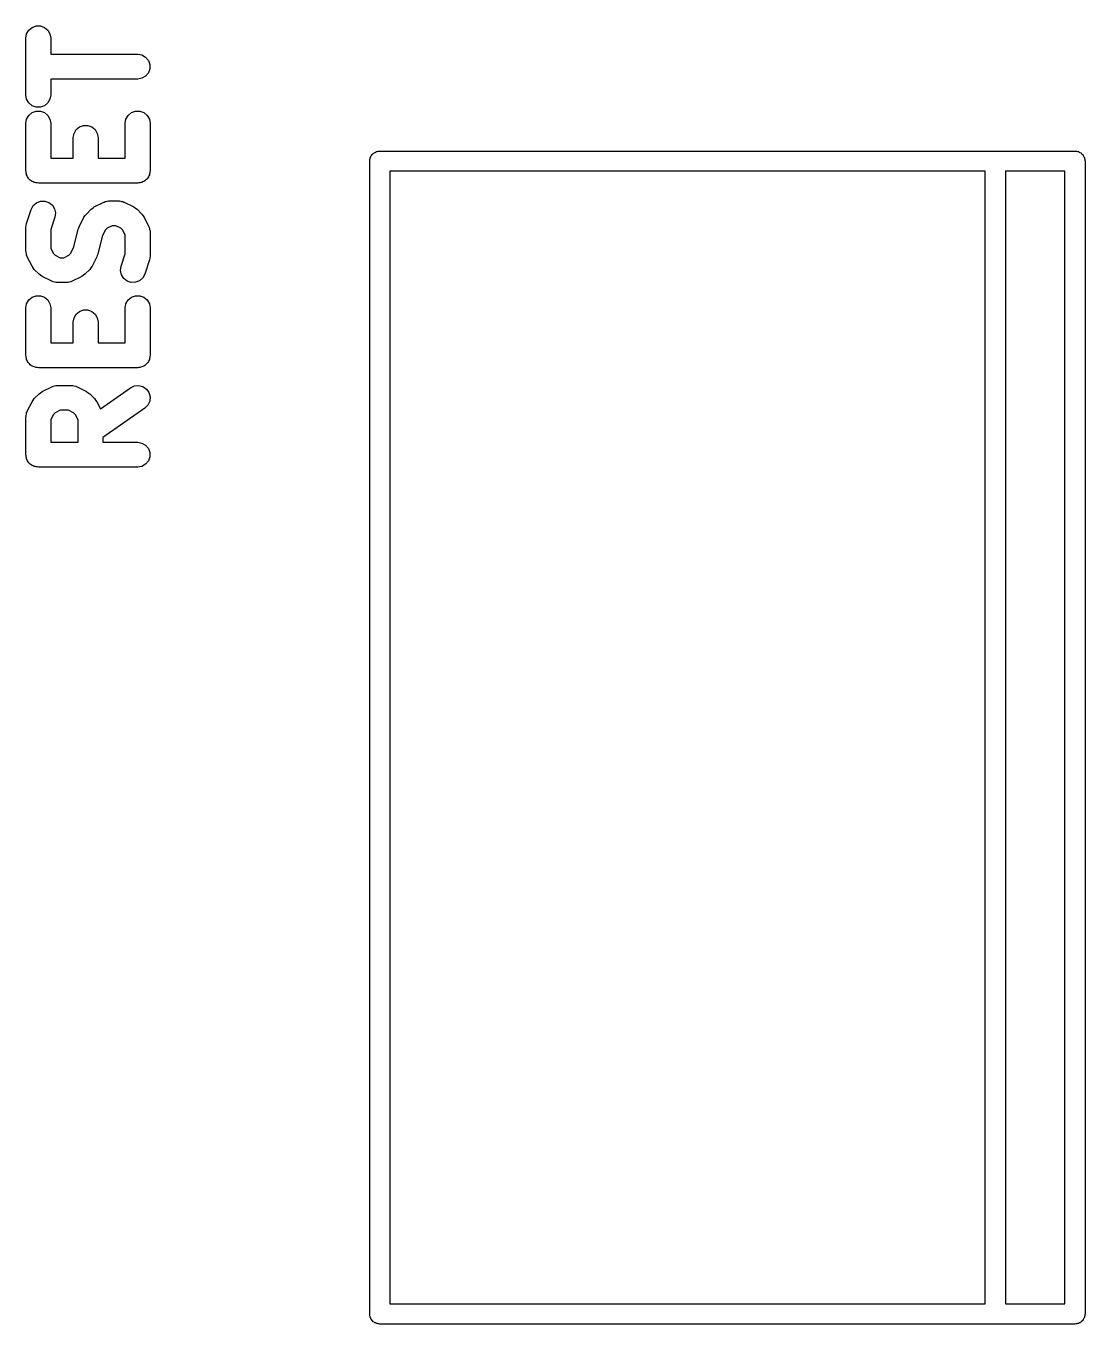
# Model space of a CAD drawing. Extents: x 142.1 to 238.7, y -137.2 to -60.7.
# Drawn here: x 227.93 to 238.59, y -88.42 to -75.36 of the extents above; entities that cross this region are included whole.
import ezdxf

# ---------------------------------------------------------------- set-up
doc = ezdxf.new("R2010")
doc.units = 0
doc.header["$MEASUREMENT"] = 0
doc.layers.add('BLACK', color=7, linetype='CONTINUOUS')

msp = doc.modelspace()

# ---------------------------------------------------------------- linework, layer by layer
at = {"layer": 'Black'}
for p, q in [((227.93, -75.4833), (227.937, -75.4406)), ((227.93, -76.0548), (227.93, -75.4833)), ((227.937, -75.4406), (227.959, -75.403)), ((227.959, -75.403), (227.992, -75.3751)), ((227.992, -75.3751), (228.033, -75.3602)), ((228.033, -75.3602), (228.076, -75.3602)), ((228.076, -75.3602), (228.117, -75.3751)), ((228.117, -75.3751), (228.151, -75.403)), ((228.151, -75.403), (228.172, -75.4406)), ((228.172, -75.4406), (228.18, -75.4833)), ((228.18, -75.4833), (228.18, -75.644)), ((228.18, -75.644), (229.055, -75.644)), ((229.055, -75.644), (229.098, -75.6516)), ((229.098, -75.6516), (229.135, -75.6733)), ((229.135, -75.6733), (229.163, -75.7065)), ((229.163, -75.7065), (229.178, -75.7473)), ((229.178, -75.7473), (229.178, -75.7908)), ((229.135, -75.8648), (229.098, -75.8865)), ((229.163, -75.8315), (229.135, -75.8648)), ((229.178, -75.7908), (229.163, -75.8315)), ((229.055, -75.894), (228.18, -75.894)), ((228.18, -75.894), (228.18, -76.0548)), ((229.098, -75.8865), (229.055, -75.894)), ((227.937, -76.0975), (227.93, -76.0548)), ((227.959, -76.1351), (227.937, -76.0975)), ((227.992, -76.163), (227.959, -76.1351)), ((228.151, -76.1351), (228.117, -76.163)), ((228.172, -76.0975), (228.151, -76.1351)), ((228.18, -76.0548), (228.172, -76.0975)), ((227.937, -76.2977), (227.959, -76.2601)), ((227.959, -76.2601), (227.992, -76.2322)), ((228.033, -76.1779), (227.992, -76.163)), ((227.992, -76.2322), (228.033, -76.2174)), ((228.076, -76.1779), (228.033, -76.1779)), ((228.033, -76.2174), (228.076, -76.2174)), ((228.117, -76.163), (228.076, -76.1779)), ((228.076, -76.2174), (228.117, -76.2322)), ((228.117, -76.2322), (228.151, -76.2601)), ((228.151, -76.2601), (228.172, -76.2977)), ((228.937, -76.2977), (228.959, -76.2601)), ((228.959, -76.2601), (228.992, -76.2322)), ((228.992, -76.2322), (229.033, -76.2174)), ((229.033, -76.2174), (229.076, -76.2174)), ((229.076, -76.2174), (229.117, -76.2322)), ((229.117, -76.2322), (229.151, -76.2601)), ((229.151, -76.2601), (229.172, -76.2977)), ((227.93, -76.3405), (227.937, -76.2977)), ((227.93, -76.8167), (227.93, -76.3405)), ((228.172, -76.2977), (228.18, -76.3405)), ((228.18, -76.3405), (228.18, -76.6917)), ((228.435, -76.403), (228.468, -76.3751)), ((228.468, -76.3751), (228.509, -76.3602)), ((228.509, -76.3602), (228.553, -76.3602)), ((228.553, -76.3602), (228.593, -76.3751)), ((228.593, -76.3751), (228.627, -76.403)), ((228.93, -76.3405), (228.937, -76.2977)), ((228.93, -76.6917), (228.93, -76.3405)), ((229.172, -76.2977), (229.18, -76.3405)), ((229.18, -76.3405), (229.18, -76.8167)), ((228.406, -76.4833), (228.414, -76.4406)), ((228.406, -76.6917), (228.406, -76.4833)), ((228.414, -76.4406), (228.435, -76.403)), ((228.627, -76.403), (228.648, -76.4406)), ((228.648, -76.4406), (228.656, -76.4833)), ((228.656, -76.4833), (228.656, -76.6917)), ((231.403, -76.6692), (231.409, -76.6624)), ((231.409, -76.6624), (231.414, -76.6547)), ((231.414, -76.6547), (231.42, -76.649)), ((231.42, -76.649), (231.426, -76.6422)), ((231.426, -76.6422), (231.434, -76.6377)), ((231.434, -76.6377), (231.441, -76.632)), ((231.441, -76.632), (231.449, -76.629)), ((231.449, -76.629), (231.457, -76.6245)), ((231.457, -76.6245), (231.465, -76.623)), ((231.465, -76.623), (231.474, -76.6199)), ((231.474, -76.6199), (231.483, -76.6199)), ((231.483, -76.6199), (231.491, -76.6184)), ((231.491, -76.6184), (237.689, -76.6184)), ((237.689, -76.6184), (238.489, -76.6184)), ((238.489, -76.6184), (238.498, -76.6199)), ((238.498, -76.6199), (238.507, -76.6199)), ((238.507, -76.6199), (238.515, -76.623)), ((238.515, -76.623), (238.524, -76.6245)), ((238.524, -76.6245), (238.532, -76.629)), ((238.532, -76.629), (238.54, -76.632)), ((238.54, -76.632), (238.547, -76.6377)), ((238.547, -76.6377), (238.554, -76.6422)), ((238.554, -76.6422), (238.56, -76.649)), ((238.56, -76.649), (238.567, -76.6547)), ((238.567, -76.6547), (238.571, -76.6624)), ((238.571, -76.6624), (238.577, -76.6692)), ((228.18, -76.6917), (228.406, -76.6917)), ((228.656, -76.6917), (228.93, -76.6917)), ((231.39, -76.72), (231.391, -76.7112)), ((231.39, -88.3187), (231.39, -76.72)), ((231.391, -76.7024), (231.394, -76.694)), ((231.391, -76.7112), (231.391, -76.7024)), ((231.394, -76.694), (231.396, -76.6853)), ((231.396, -76.6853), (231.4, -76.6776)), ((231.4, -76.6776), (231.403, -76.6692)), ((238.577, -76.6692), (238.58, -76.6776)), ((238.58, -76.6776), (238.585, -76.6853)), ((238.585, -76.6853), (238.586, -76.694)), ((238.586, -76.694), (238.589, -76.7024)), ((238.589, -76.7024), (238.589, -76.7112)), ((238.589, -76.7112), (238.591, -76.72)), ((238.591, -76.72), (238.591, -88.3187)), ((227.932, -76.8274), (227.93, -76.8167)), ((227.932, -76.8384), (227.932, -76.8274)), ((227.935, -76.8486), (227.932, -76.8384)), ((227.937, -76.8594), (227.935, -76.8486)), ((227.943, -76.8689), (227.937, -76.8594)), ((227.947, -76.8792), (227.943, -76.8689)), ((227.954, -76.8875), (227.947, -76.8792)), ((227.959, -76.897), (227.954, -76.8875)), ((227.967, -76.904), (227.959, -76.897)), ((227.974, -76.9124), (227.967, -76.904)), ((227.984, -76.9179), (227.974, -76.9124)), ((227.992, -76.9249), (227.984, -76.9179)), ((229.126, -76.9179), (229.117, -76.9249)), ((229.135, -76.9124), (229.126, -76.9179)), ((229.142, -76.904), (229.135, -76.9124)), ((229.151, -76.897), (229.142, -76.904)), ((229.156, -76.8875), (229.151, -76.897)), ((229.163, -76.8792), (229.156, -76.8875)), ((229.167, -76.8689), (229.163, -76.8792)), ((229.172, -76.8594), (229.167, -76.8689)), ((229.174, -76.8486), (229.172, -76.8594)), ((229.178, -76.8384), (229.174, -76.8486)), ((229.18, -76.8167), (229.178, -76.8274)), ((229.178, -76.8274), (229.178, -76.8384)), ((231.593, -76.8216), (231.593, -88.2171)), ((237.587, -76.8216), (231.593, -76.8216)), ((237.587, -88.2171), (237.587, -76.8216)), ((237.791, -76.8216), (237.791, -88.2171)), ((238.388, -76.8216), (237.791, -76.8216)), ((238.388, -88.2171), (238.388, -76.8216)), ((228.003, -76.9287), (227.992, -76.9249)), ((228.012, -76.9341), (228.003, -76.9287)), ((228.023, -76.936), (228.012, -76.9341)), ((228.033, -76.9398), (228.023, -76.936)), ((228.044, -76.9398), (228.033, -76.9398)), ((228.055, -76.9417), (228.044, -76.9398)), ((229.055, -76.9417), (228.055, -76.9417)), ((229.066, -76.9398), (229.055, -76.9417)), ((229.076, -76.9398), (229.066, -76.9398)), ((229.087, -76.936), (229.076, -76.9398)), ((229.098, -76.9341), (229.087, -76.936)), ((229.107, -76.9287), (229.098, -76.9341)), ((229.117, -76.9249), (229.107, -76.9287)), ((227.984, -77.2057), (228.004, -77.1675)), ((228.004, -77.1675), (228.037, -77.1387)), ((228.037, -77.1387), (228.077, -77.1228)), ((228.077, -77.1228), (228.121, -77.1216)), ((228.121, -77.1216), (228.162, -77.1353)), ((228.162, -77.1353), (228.196, -77.1623)), ((228.196, -77.1623), (228.219, -77.1993)), ((228.602, -77.193), (228.618, -77.1811)), ((228.618, -77.1811), (228.713, -77.1334)), ((228.713, -77.1334), (228.72, -77.1314)), ((228.72, -77.1314), (228.726, -77.1278)), ((228.726, -77.1278), (228.741, -77.1252)), ((228.741, -77.1252), (228.755, -77.1211)), ((228.755, -77.1211), (228.762, -77.1215)), ((228.762, -77.1215), (228.769, -77.1202)), ((228.769, -77.1202), (228.864, -77.1202)), ((228.864, -77.1202), (228.871, -77.1215)), ((228.871, -77.1215), (228.879, -77.1211)), ((228.879, -77.1211), (228.893, -77.1252)), ((228.893, -77.1252), (228.907, -77.1278)), ((228.907, -77.1278), (228.913, -77.1314)), ((228.913, -77.1314), (228.92, -77.1334)), ((228.92, -77.1334), (229.015, -77.1811)), ((229.015, -77.1811), (229.032, -77.193)), ((227.936, -77.3486), (227.984, -77.2057)), ((228.221, -77.2848), (228.18, -77.4084)), ((228.219, -77.1993), (228.227, -77.2418)), ((228.227, -77.2418), (228.221, -77.2848)), ((228.467, -77.3798), (228.514, -77.2846)), ((228.514, -77.2846), (228.526, -77.2685)), ((228.526, -77.2685), (228.538, -77.2521)), ((228.538, -77.2521), (228.585, -77.2045)), ((228.585, -77.2045), (228.602, -77.193)), ((229.032, -77.193), (229.048, -77.2045)), ((229.048, -77.2045), (229.096, -77.2521)), ((229.096, -77.2521), (229.107, -77.2685)), ((229.107, -77.2685), (229.119, -77.2846)), ((229.119, -77.2846), (229.167, -77.3798)), ((227.93, -77.3881), (227.933, -77.3684)), ((227.93, -77.6262), (227.93, -77.3881)), ((227.933, -77.3684), (227.936, -77.3486)), ((228.18, -77.4084), (228.18, -77.5967)), ((228.413, -77.5826), (228.457, -77.4054)), ((228.457, -77.4054), (228.463, -77.3929)), ((228.463, -77.3929), (228.467, -77.3798)), ((228.729, -77.4145), (228.697, -77.4793)), ((228.748, -77.3956), (228.729, -77.4145)), ((228.799, -77.3702), (228.748, -77.3956)), ((228.835, -77.3702), (228.799, -77.3702)), ((228.885, -77.3956), (228.835, -77.3702)), ((228.904, -77.4145), (228.885, -77.3956)), ((228.93, -77.4652), (228.904, -77.4145)), ((229.167, -77.3798), (229.169, -77.3867)), ((229.169, -77.3867), (229.172, -77.393)), ((229.172, -77.393), (229.175, -77.4074)), ((229.175, -77.4074), (229.179, -77.4214)), ((229.179, -77.4214), (229.179, -77.4286)), ((229.179, -77.4286), (229.18, -77.4357)), ((229.18, -77.4357), (229.18, -77.6738)), ((228.697, -77.4793), (228.652, -77.6565)), ((228.93, -77.6535), (228.93, -77.4652)), ((227.931, -77.6333), (227.93, -77.6262)), ((227.931, -77.6405), (227.931, -77.6333)), ((227.935, -77.6545), (227.931, -77.6405)), ((227.937, -77.6689), (227.935, -77.6545)), ((227.941, -77.6752), (227.937, -77.6689)), ((227.943, -77.6821), (227.941, -77.6752)), ((227.991, -77.7773), (227.943, -77.6821)), ((228.18, -77.5967), (228.205, -77.6474)), ((228.205, -77.6474), (228.224, -77.6663)), ((228.224, -77.6663), (228.275, -77.6917)), ((228.275, -77.6917), (228.311, -77.6917)), ((228.311, -77.6917), (228.362, -77.6663)), ((228.362, -77.6663), (228.381, -77.6474)), ((228.381, -77.6474), (228.413, -77.5826)), ((228.643, -77.6821), (228.595, -77.7773)), ((228.647, -77.669), (228.643, -77.6821)), ((228.652, -77.6565), (228.647, -77.669)), ((228.889, -77.7771), (228.93, -77.6535)), ((229.176, -77.6935), (229.173, -77.7133)), ((229.18, -77.6738), (229.176, -77.6935)), ((228.003, -77.7934), (227.991, -77.7773)), ((228.014, -77.8098), (228.003, -77.7934)), ((228.062, -77.8574), (228.014, -77.8098)), ((228.572, -77.8098), (228.524, -77.8574)), ((228.583, -77.7934), (228.572, -77.8098)), ((228.595, -77.7773), (228.583, -77.7934)), ((228.882, -77.8201), (228.889, -77.7771)), ((228.891, -77.8626), (228.882, -77.8201)), ((229.173, -77.7133), (229.126, -77.8562)), ((228.078, -77.8689), (228.062, -77.8574)), ((228.094, -77.8809), (228.078, -77.8689)), ((228.189, -77.9285), (228.094, -77.8809)), ((228.196, -77.9305), (228.189, -77.9285)), ((228.203, -77.9341), (228.196, -77.9305)), ((228.217, -77.9367), (228.203, -77.9341)), ((228.231, -77.9408), (228.217, -77.9367)), ((228.238, -77.9404), (228.231, -77.9408)), ((228.245, -77.9417), (228.238, -77.9404)), ((228.34, -77.9417), (228.245, -77.9417)), ((228.348, -77.9404), (228.34, -77.9417)), ((228.355, -77.9408), (228.348, -77.9404)), ((228.369, -77.9367), (228.355, -77.9408)), ((228.383, -77.9341), (228.369, -77.9367)), ((228.389, -77.9305), (228.383, -77.9341)), ((228.396, -77.9285), (228.389, -77.9305)), ((228.492, -77.8809), (228.396, -77.9285)), ((228.508, -77.8689), (228.492, -77.8809)), ((228.524, -77.8574), (228.508, -77.8689)), ((228.914, -77.8996), (228.891, -77.8626)), ((228.948, -77.9266), (228.914, -77.8996)), ((228.989, -77.9403), (228.948, -77.9266)), ((229.032, -77.9391), (228.989, -77.9403)), ((229.073, -77.9232), (229.032, -77.9391)), ((229.105, -77.8944), (229.073, -77.9232)), ((229.126, -77.8562), (229.105, -77.8944)), ((227.959, -78.1173), (227.992, -78.0894)), ((227.992, -78.0894), (228.033, -78.0745)), ((228.033, -78.0745), (228.076, -78.0745)), ((228.076, -78.0745), (228.117, -78.0894)), ((228.117, -78.0894), (228.151, -78.1173)), ((228.959, -78.1173), (228.992, -78.0894)), ((228.992, -78.0894), (229.033, -78.0745)), ((229.033, -78.0745), (229.076, -78.0745)), ((229.076, -78.0745), (229.117, -78.0894)), ((229.117, -78.0894), (229.151, -78.1173)), ((227.93, -78.1976), (227.937, -78.1549)), ((227.93, -78.6738), (227.93, -78.1976)), ((227.937, -78.1549), (227.959, -78.1173)), ((228.151, -78.1173), (228.172, -78.1549)), ((228.172, -78.1549), (228.18, -78.1976)), ((228.18, -78.1976), (228.18, -78.5488)), ((228.468, -78.2322), (228.509, -78.2174)), ((228.509, -78.2174), (228.553, -78.2174)), ((228.553, -78.2174), (228.593, -78.2322)), ((228.93, -78.1976), (228.937, -78.1549)), ((228.93, -78.5488), (228.93, -78.1976)), ((228.937, -78.1549), (228.959, -78.1173)), ((229.151, -78.1173), (229.172, -78.1549)), ((229.172, -78.1549), (229.18, -78.1976)), ((229.18, -78.1976), (229.18, -78.6738)), ((228.406, -78.3405), (228.414, -78.2977)), ((228.406, -78.5488), (228.406, -78.3405)), ((228.414, -78.2977), (228.435, -78.2601)), ((228.435, -78.2601), (228.468, -78.2322)), ((228.593, -78.2322), (228.627, -78.2601)), ((228.627, -78.2601), (228.648, -78.2977)), ((228.648, -78.2977), (228.656, -78.3405)), ((228.656, -78.3405), (228.656, -78.5488)), ((228.18, -78.5488), (228.406, -78.5488)), ((228.656, -78.5488), (228.93, -78.5488)), ((227.932, -78.6846), (227.93, -78.6738)), ((227.932, -78.6955), (227.932, -78.6846)), ((227.935, -78.7058), (227.932, -78.6955)), ((227.937, -78.7166), (227.935, -78.7058)), ((227.943, -78.726), (227.937, -78.7166)), ((227.947, -78.7363), (227.943, -78.726)), ((227.954, -78.7447), (227.947, -78.7363)), ((227.959, -78.7542), (227.954, -78.7447)), ((229.156, -78.7447), (229.151, -78.7542)), ((229.163, -78.7363), (229.156, -78.7447)), ((229.167, -78.726), (229.163, -78.7363)), ((229.172, -78.7166), (229.167, -78.726)), ((229.174, -78.7058), (229.172, -78.7166)), ((229.178, -78.6955), (229.174, -78.7058)), ((229.18, -78.6738), (229.178, -78.6846)), ((229.178, -78.6846), (229.178, -78.6955)), ((227.967, -78.7612), (227.959, -78.7542)), ((227.974, -78.7696), (227.967, -78.7612)), ((227.984, -78.775), (227.974, -78.7696)), ((227.992, -78.7821), (227.984, -78.775)), ((228.003, -78.7858), (227.992, -78.7821)), ((228.012, -78.7913), (228.003, -78.7858)), ((228.023, -78.7932), (228.012, -78.7913)), ((228.033, -78.7969), (228.023, -78.7932)), ((228.044, -78.7969), (228.033, -78.7969)), ((228.055, -78.7988), (228.044, -78.7969)), ((229.055, -78.7988), (228.055, -78.7988)), ((229.066, -78.7969), (229.055, -78.7988)), ((229.076, -78.7969), (229.066, -78.7969)), ((229.087, -78.7932), (229.076, -78.7969)), ((229.098, -78.7913), (229.087, -78.7932)), ((229.107, -78.7858), (229.098, -78.7913)), ((229.117, -78.7821), (229.107, -78.7858)), ((229.126, -78.775), (229.117, -78.7821)), ((229.135, -78.7696), (229.126, -78.775)), ((229.142, -78.7612), (229.135, -78.7696)), ((229.151, -78.7542), (229.142, -78.7612)), ((228.094, -79.0382), (228.189, -78.9906)), ((228.189, -78.9906), (228.196, -78.9885)), ((228.196, -78.9885), (228.203, -78.9849)), ((228.203, -78.9849), (228.217, -78.9824)), ((228.217, -78.9824), (228.231, -78.9782)), ((228.231, -78.9782), (228.238, -78.9786)), ((228.238, -78.9786), (228.245, -78.9774)), ((228.245, -78.9774), (228.388, -78.9774)), ((228.388, -78.9774), (228.395, -78.9786)), ((228.395, -78.9786), (228.402, -78.9782)), ((228.402, -78.9782), (228.416, -78.9824)), ((228.416, -78.9824), (228.431, -78.9849)), ((228.431, -78.9849), (228.437, -78.9885)), ((228.437, -78.9885), (228.444, -78.9906)), ((228.444, -78.9906), (228.539, -79.0382)), ((228.679, -79.2132), (228.983, -79)), ((228.983, -79), (229.022, -78.9816)), ((229.022, -78.9816), (229.066, -78.9779)), ((229.066, -78.9779), (229.108, -78.9891)), ((229.108, -78.9891), (229.143, -79.014)), ((227.943, -79.237), (227.991, -79.1417)), ((227.991, -79.1417), (228.003, -79.1256)), ((228.003, -79.1256), (228.014, -79.1092)), ((228.014, -79.1092), (228.062, -79.0616)), ((228.062, -79.0616), (228.078, -79.0501)), ((228.078, -79.0501), (228.094, -79.0382)), ((228.539, -79.0382), (228.555, -79.0501)), ((228.555, -79.0501), (228.572, -79.0616)), ((228.572, -79.0616), (228.619, -79.1092)), ((228.619, -79.1092), (228.631, -79.1256)), ((228.631, -79.1256), (228.643, -79.1417)), ((228.643, -79.1417), (228.679, -79.2132)), ((229.143, -79.014), (229.168, -79.0496)), ((229.176, -79.1348), (229.157, -79.1741)), ((229.168, -79.0496), (229.179, -79.0915)), ((229.179, -79.0915), (229.176, -79.1348)), ((227.931, -79.2786), (227.935, -79.2645)), ((227.935, -79.2645), (227.937, -79.2501)), ((227.937, -79.2501), (227.941, -79.2439)), ((227.941, -79.2439), (227.943, -79.237)), ((228.205, -79.2717), (228.18, -79.3224)), ((228.224, -79.2527), (228.205, -79.2717)), ((228.275, -79.2274), (228.224, -79.2527)), ((228.359, -79.2274), (228.275, -79.2274)), ((228.409, -79.2527), (228.359, -79.2274)), ((228.428, -79.2717), (228.409, -79.2527)), ((228.454, -79.3224), (228.428, -79.2717)), ((229.126, -79.2048), (228.704, -79.5008)), ((229.157, -79.1741), (229.126, -79.2048)), ((227.93, -79.2929), (227.931, -79.2858)), ((227.93, -79.6738), (227.93, -79.2929)), ((227.931, -79.2858), (227.931, -79.2786)), ((228.18, -79.3224), (228.18, -79.5488)), ((228.454, -79.5488), (228.454, -79.3224)), ((228.704, -79.5008), (228.704, -79.5488)), ((228.18, -79.5488), (228.454, -79.5488)), ((228.704, -79.5488), (229.055, -79.5488)), ((229.055, -79.5488), (229.098, -79.5563)), ((229.098, -79.5563), (229.135, -79.5781)), ((229.135, -79.5781), (229.163, -79.6113)), ((229.163, -79.6113), (229.178, -79.6521)), ((229.178, -79.6521), (229.178, -79.6955)), ((227.932, -79.6846), (227.93, -79.6738)), ((227.932, -79.6955), (227.932, -79.6846)), ((227.935, -79.7058), (227.932, -79.6955)), ((227.937, -79.7166), (227.935, -79.7058)), ((227.943, -79.726), (227.937, -79.7166)), ((227.947, -79.7363), (227.943, -79.726)), ((227.954, -79.7447), (227.947, -79.7363)), ((227.959, -79.7542), (227.954, -79.7447)), ((227.967, -79.7612), (227.959, -79.7542)), ((227.974, -79.7696), (227.967, -79.7612)), ((227.984, -79.775), (227.974, -79.7696)), ((227.992, -79.7821), (227.984, -79.775)), ((228.003, -79.7858), (227.992, -79.7821)), ((228.012, -79.7913), (228.003, -79.7858)), ((228.023, -79.7932), (228.012, -79.7913)), ((228.033, -79.7969), (228.023, -79.7932)), ((228.044, -79.7969), (228.033, -79.7969)), ((228.055, -79.7988), (228.044, -79.7969)), ((229.098, -79.7913), (229.055, -79.7988)), ((229.135, -79.7696), (229.098, -79.7913)), ((229.163, -79.7363), (229.135, -79.7696)), ((229.178, -79.6955), (229.163, -79.7363)), ((229.055, -79.7988), (228.055, -79.7988)), ((231.593, -88.2171), (237.587, -88.2171)), ((237.791, -88.2171), (238.388, -88.2171)), ((231.391, -88.3275), (231.39, -88.3187)), ((231.391, -88.3363), (231.391, -88.3275)), ((231.394, -88.3447), (231.391, -88.3363)), ((231.396, -88.3534), (231.394, -88.3447)), ((231.4, -88.3611), (231.396, -88.3534)), ((231.403, -88.3695), (231.4, -88.3611)), ((231.409, -88.3763), (231.403, -88.3695)), ((231.414, -88.384), (231.409, -88.3763)), ((231.42, -88.3897), (231.414, -88.384)), ((231.426, -88.3965), (231.42, -88.3897)), ((231.434, -88.401), (231.426, -88.3965)), ((231.441, -88.4067), (231.434, -88.401)), ((231.449, -88.4097), (231.441, -88.4067)), ((231.457, -88.4142), (231.449, -88.4097)), ((231.465, -88.4157), (231.457, -88.4142)), ((231.474, -88.4188), (231.465, -88.4157)), ((238.515, -88.4157), (238.507, -88.4188)), ((238.524, -88.4142), (238.515, -88.4157)), ((238.532, -88.4097), (238.524, -88.4142)), ((238.54, -88.4067), (238.532, -88.4097)), ((238.547, -88.401), (238.54, -88.4067)), ((238.554, -88.3965), (238.547, -88.401)), ((238.56, -88.3897), (238.554, -88.3965)), ((238.567, -88.384), (238.56, -88.3897)), ((238.571, -88.3763), (238.567, -88.384)), ((238.577, -88.3695), (238.571, -88.3763)), ((238.58, -88.3611), (238.577, -88.3695)), ((238.585, -88.3534), (238.58, -88.3611)), ((238.586, -88.3447), (238.585, -88.3534)), ((238.589, -88.3363), (238.586, -88.3447)), ((238.591, -88.3187), (238.589, -88.3275)), ((238.589, -88.3275), (238.589, -88.3363)), ((231.483, -88.4188), (231.474, -88.4188)), ((231.491, -88.4203), (231.483, -88.4188)), ((237.689, -88.4203), (231.491, -88.4203)), ((238.489, -88.4203), (237.689, -88.4203)), ((238.498, -88.4188), (238.489, -88.4203)), ((238.507, -88.4188), (238.498, -88.4188))]:
    msp.add_line(p, q, dxfattribs=at)

doc.saveas('drawing.dxf')
